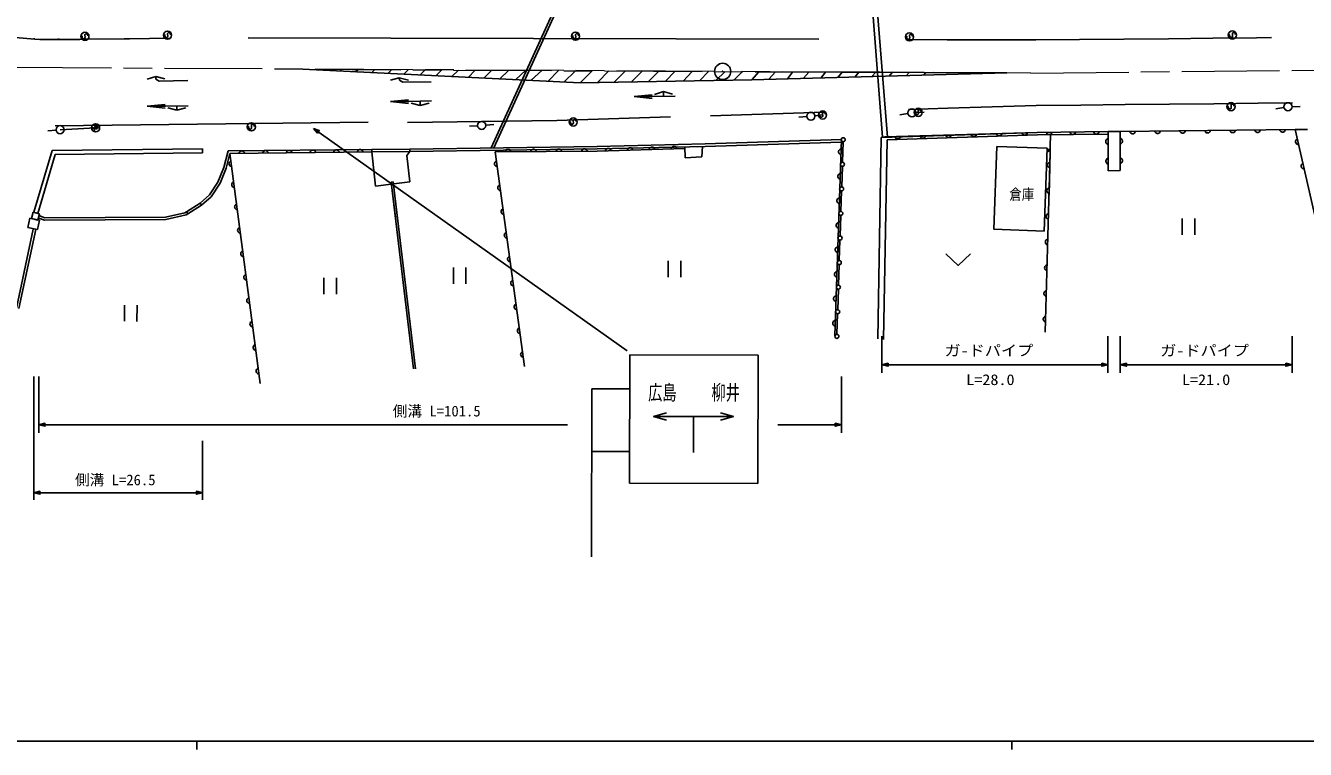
# Model space of a CAD drawing. Units: millimetres, scale not verified. Extents: x 40000 to 680000, y 20000 to 380000.
# Drawn here: x 146984 to 304026, y 204000 to 292809 of the extents above; entities that cross this region are included whole.
import ezdxf
from ezdxf.enums import TextEntityAlignment as Align

# ---------------------------------------------------------------- set-up
doc = ezdxf.new("R2010")
doc.units = ezdxf.units.MM
doc.header["$LTSCALE"] = 1000
doc.linetypes.add('CHAIN', pattern=[18.5, 12, -1.5, 3.5, -1.5])
for name, color, linetype, lineweight in [('M-BGD', 7, 'Continuous', 25), ('M-BMK', 2, 'CHAIN', 13), ('M-TTL-BAND', 7, 'Continuous', 25)]:
    doc.layers.add(name, color=color, linetype=linetype, lineweight=lineweight)
doc.styles.add('ＭＳ ゴシック', font='')
doc.styles.get('ＭＳ ゴシック').set_extended_font_data('MS Gothic')

# ---------------------------------------------------------------- blocks, each defined once
blk = doc.blocks.new('BUHIN4')
at = {"color": 7, "linetype": 'Continuous', "lineweight": 25}
blk.add_lwpolyline([(346, -90), (371, -57), (380, -17), (380, 37), (365, 113), (335, 173), (288, 220), (228, 241), (171, 232), (134, 223), (89, 193), (69, 154), (-33, -144), (-71, -182), (-129, -214), (-188, -221), (-238, -213), (-289, -187), (-326, -115), (-349, -3), (-351, 48), (-338, 99), (-309, 145), (-259, 191)], dxfattribs=at)
blk.add_circle((0, 0), 498, dxfattribs=at)
blk = doc.blocks.new('BUHIN8')
at = {"color": 7, "linetype": 'Continuous', "lineweight": 25}
blk.add_lwpolyline([(-94, -337), (-164, -289), (-218, -230), (-275, -145), (-295, -60), (-296, 26), (-267, 131), (-221, 203), (-160, 266), (-68, 311), (9, 333), (94, 337)], dxfattribs=at)
blk = doc.blocks.new('BUHIN9')
at = {"color": 7, "linetype": 'Continuous', "lineweight": 25}
blk.add_lwpolyline([(-96, -337), (-165, -288), (-220, -229), (-276, -144), (-295, -58), (-296, 28), (-266, 132), (-220, 204), (-159, 267), (-66, 312), (11, 333), (96, 337)], dxfattribs=at)
blk = doc.blocks.new('BUHIN12')
at = {"color": 7, "linetype": 'Continuous', "lineweight": 25}
blk.add_lwpolyline([(-322, 136), (-265, 200), (-200, 246), (-109, 291), (-21, 300), (64, 290), (164, 248), (230, 193), (285, 125), (317, 27), (330, -52), (322, -136)], dxfattribs=at)
blk = doc.blocks.new('BUHIN13')
at = {"color": 7, "linetype": 'Continuous', "lineweight": 25}
blk.add_lwpolyline([(-325, 129), (-270, 193), (-206, 241), (-115, 289), (-28, 299), (57, 292), (158, 252), (226, 199), (282, 131), (317, 35), (331, -44), (325, -129)], dxfattribs=at)
blk = doc.blocks.new('BUHIN14')
at = {"color": 7, "linetype": 'Continuous', "lineweight": 25}
blk.add_lwpolyline([(-323, 135), (-266, 199), (-201, 245), (-110, 291), (-22, 300), (63, 291), (163, 249), (229, 194), (284, 126), (317, 28), (330, -51), (323, -135)], dxfattribs=at)
blk = doc.blocks.new('BUHIN15')
at = {"color": 7, "linetype": 'Continuous', "lineweight": 25}
blk.add_lwpolyline([(-96, -337), (-165, -288), (-220, -229), (-276, -144), (-295, -58), (-296, 28), (-266, 132), (-220, 204), (-159, 267), (-66, 312), (11, 333), (96, 337)], dxfattribs=at)
blk = doc.blocks.new('BUHIN25')
at = {"color": 7, "linetype": 'Continuous', "lineweight": 25}
blk.add_circle((0, 0), 498, dxfattribs=at)
blk = doc.blocks.new('BUHIN137')
at = {"color": 7, "linetype": 'Continuous', "lineweight": 25}
for points in [[(0, 0), (614, -469), (763, -125)], [(141, -61), (698, -158), (594, -399)], [(210, -91), (661, -173), (579, -362)], [(281, -121), (624, -187), (564, -325)], [(349, -151), (587, -202), (550, -288)]]:
    blk.add_lwpolyline(points, close=True, dxfattribs=at)
for points in [[(71, -30), (735, -143), (608, -436), (72, -31)], [(542, -234), (420, -181), (550, -217), (535, -251), (420, -181)]]:
    blk.add_lwpolyline(points, dxfattribs=at)
blk = doc.blocks.new('BUHIN138')
at = {"color": 7, "linetype": 'Continuous', "lineweight": 25}
for points in [[(0, 0), (-614, 469), (-763, 125)], [(-141, 61), (-698, 158), (-594, 399)], [(-210, 91), (-661, 173), (-579, 362)], [(-281, 121), (-624, 187), (-564, 325)], [(-349, 151), (-587, 202), (-550, 288)]]:
    blk.add_lwpolyline(points, close=True, dxfattribs=at)
for points in [[(-71, 30), (-735, 143), (-608, 436), (-72, 31)], [(-542, 234), (-420, 181), (-550, 217), (-535, 251), (-420, 181)]]:
    blk.add_lwpolyline(points, dxfattribs=at)
blk = doc.blocks.new('BUHIN157')
at = {"color": 7, "linetype": 'Continuous', "lineweight": 25}
blk.add_lwpolyline([(325, -129), (270, -194), (205, -241), (115, -289), (28, -299), (-57, -292), (-158, -252), (-226, -199), (-282, -131), (-317, -34), (-331, 44), (-325, 129)], dxfattribs=at)
blk = doc.blocks.new('BUHIN158')
at = {"color": 7, "linetype": 'Continuous', "lineweight": 25}
blk.add_lwpolyline([(323, -135), (266, -199), (201, -245), (110, -291), (23, -300), (-63, -291), (-163, -249), (-229, -194), (-284, -126), (-317, -28), (-330, 51), (-323, 135)], dxfattribs=at)
blk = doc.blocks.new('BUHIN159')
at = {"color": 7, "linetype": 'Continuous', "lineweight": 25}
blk.add_lwpolyline([(323, -135), (266, -199), (201, -245), (110, -291), (23, -300), (-63, -291), (-163, -249), (-229, -194), (-284, -126), (-317, -28), (-330, 51), (-323, 135)], dxfattribs=at)
blk = doc.blocks.new('BUHIN164')
at = {"color": 7, "linetype": 'Continuous', "lineweight": 25}
blk.add_lwpolyline([(-148, -317), (-209, -258), (-253, -191), (-295, -98), (-300, -11), (-288, 74), (-242, 172), (-185, 237), (-115, 289), (-16, 318), (64, 327), (148, 317)], dxfattribs=at)
blk = doc.blocks.new('BUHIN165')
at = {"color": 7, "linetype": 'Continuous', "lineweight": 25}
blk.add_lwpolyline([(-138, -322), (-201, -264), (-247, -199), (-292, -107), (-300, -20), (-290, 65), (-247, 165), (-192, 231), (-123, 285), (-26, 318), (53, 329), (138, 322)], dxfattribs=at)
blk = doc.blocks.new('BUHIN166')
at = {"color": 7, "linetype": 'Continuous', "lineweight": 25}
blk.add_lwpolyline([(139, 321), (202, 264), (248, 198), (292, 106), (300, 19), (290, -66), (247, -166), (192, -232), (122, -286), (25, -318), (-55, -329), (-139, -321)], dxfattribs=at)
blk = doc.blocks.new('BUHIN167')
at = {"color": 7, "linetype": 'Continuous', "lineweight": 25}
blk.add_lwpolyline([(-63, -344), (-137, -302), (-197, -248), (-261, -169), (-288, -86), (-297, 0), (-278, 106), (-239, 183), (-183, 251), (-95, 304), (-21, 333), (63, 344)], dxfattribs=at)
blk = doc.blocks.new('BUHIN192')
at = {"color": 7, "linetype": 'Continuous', "lineweight": 25}
blk.add_lwpolyline([(-149, -316), (-210, -257), (-254, -190), (-295, -97), (-300, -9), (-287, 76), (-241, 174), (-184, 238), (-113, 289), (-14, 318), (65, 327), (149, 316)], dxfattribs=at)
blk = doc.blocks.new('BUHIN202')
at = {"color": 7, "linetype": 'Continuous', "lineweight": 25}
blk.add_circle((0, 0), 249, dxfattribs=at)
blk = doc.blocks.new('BUHIN207')
at = {"color": 7, "linetype": 'Continuous', "lineweight": 25}
for radius in [995, 30]:
    blk.add_circle((0, 0), radius, dxfattribs=at)
blk = doc.blocks.new('BUHIN214')
at = {"color": 7, "linetype": 'Continuous', "lineweight": 25}
for p, q in [((-311, 1223), (-1103, -613)), ((306, -1221), (1099, 615))]:
    blk.add_line(p, q, dxfattribs=at)
blk = doc.blocks.new('BUHIN218')
at = {"color": 7, "linetype": 'Continuous', "lineweight": 25}
blk.add_lwpolyline([(1285, -1058), (0, 0), (1649, -217)], dxfattribs=at)

msp = doc.modelspace()

# ---------------------------------------------------------------- linework, layer by layer
at = {"layer": 'M-BGD'}
for p, q in [((211620, 294283), (204108, 277802)), ((211946, 294276), (204440, 277807)), ((250926, 294399), (252131, 279100)), ((251528, 294398), (252732, 279119)), ((145712, 291369), (148123, 291139)), ((148024, 291148), (148024, 291256)), ((148123, 291139), (148744, 291120)), ((148744, 291120), (153629, 291107)), ((151024, 291114), (151024, 291239)), ((153629, 291107), (154223, 291130)), ((154223, 291130), (159098, 291180)), ((159725, 291194), (159098, 291180)), ((159725, 291194), (164625, 291278)), ((174306, 291321), (244314, 291131)), ((260082, 291062), (255238, 291084)), ((260082, 291062), (255238, 291084)), ((265496, 291046), (260082, 291062)), ((265496, 291046), (260661, 291057)), ((270937, 291046), (265496, 291046)), ((270937, 291046), (266106, 291052)), ((270937, 291046), (276320, 291104)), ((281735, 291135), (276320, 291104)), ((287240, 291205), (281735, 291135)), ((292652, 291253), (287240, 291205)), ((298043, 291325), (292652, 291253)), ((299880, 291330), (298043, 291325)), ((181011, 287459), (215040, 285767)), ((185737, 287433), (185537, 287234)), ((187813, 287421), (187486, 287137)), ((189852, 287409), (189469, 287039)), ((191885, 287398), (191421, 286942)), ((193965, 287406), (193387, 286844)), ((196028, 287397), (195368, 286745)), ((161903, 286242), (162971, 286549)), ((162971, 286549), (162974, 286252)), ((162971, 286549), (164080, 286262)), ((162974, 286252), (163387, 286005)), ((163387, 286005), (166887, 286064)), ((191774, 286102), (192842, 286409)), ((192842, 286409), (192845, 286112)), ((192842, 286409), (193950, 286123)), ((192845, 286112), (193257, 285866)), ((193257, 285866), (196757, 285924)), ((198059, 287363), (197336, 286647)), ((200086, 287352), (199280, 286551)), ((202153, 287340), (201277, 286452)), ((204181, 287329), (203207, 286356)), ((206237, 287317), (205165, 286258)), ((208355, 287361), (207088, 286163)), ((210355, 287339), (208999, 286068)), ((212428, 287330), (211058, 285965)), ((214445, 287271), (213045, 285866)), ((216498, 287259), (215040, 285767)), ((215040, 285767), (236089, 286173)), ((218536, 287248), (217173, 285808)), ((220568, 287236), (219149, 285846)), ((222629, 287224), (221291, 285888)), ((224668, 287213), (223396, 285928)), ((226709, 287201), (225483, 285969)), ((228770, 287190), (227654, 286011)), ((230800, 287178), (229681, 286050)), ((232822, 287167), (231694, 286089)), ((234898, 287155), (233872, 286131)), ((236089, 286173), (236978, 287143)), ((236089, 286173), (267397, 287000)), ((267397, 287000), (236978, 287143)), ((238178, 286226), (239018, 287132)), ((241083, 287108), (240460, 286279)), ((242459, 286340), (243096, 287110)), ((245140, 287112), (244546, 286377)), ((246641, 286442), (247203, 287081)), ((249234, 287082), (248751, 286485)), ((250820, 286560), (251272, 287071)), ((253320, 287035), (252967, 286625)), ((255036, 286661), (255388, 287048)), ((257399, 287049), (257196, 286714)), ((269554, 286976), (269555, 286988)), ((221650, 284096), (223852, 284322)), ((225269, 284728), (224166, 284371)), ((226379, 284407), (225269, 284728)), ((225278, 284139), (225269, 284728)), ((161913, 282906), (164115, 283132)), ((161913, 282906), (164146, 282926)), ((161913, 282906), (164113, 282677)), ((164146, 282926), (166938, 282972)), ((165550, 282419), (164436, 282725)), ((165541, 282949), (165550, 282419)), ((166650, 282713), (165550, 282419)), ((191762, 283492), (193964, 283718)), ((191762, 283492), (193996, 283512)), ((191762, 283492), (193962, 283262)), ((193996, 283512), (196788, 283558)), ((195399, 283004), (194285, 283311)), ((195391, 283535), (195399, 283004)), ((196499, 283298), (195399, 283004)), ((221650, 284096), (223883, 284116)), ((221650, 284096), (223850, 283867)), ((223883, 284116), (226675, 284162)), ((260146, 282695), (255308, 282499)), ((265577, 282851), (260146, 282695)), ((271009, 282997), (265577, 282851)), ((276479, 283057), (271009, 282997)), ((281923, 283127), (276479, 283057)), ((287350, 283186), (281923, 283127)), ((292805, 283224), (287350, 283186)), ((298245, 283285), (292805, 283224)), ((302433, 283320), (298245, 283285)), ((301395, 282763), (300412, 282580)), ((302387, 282859), (303387, 282869)), ((212153, 281177), (193854, 280936)), ((226138, 281611), (212153, 281177)), ((245021, 282199), (231021, 281748)), ((242848, 281652), (241851, 281579)), ((243843, 281752), (244835, 281879)), ((255249, 282021), (254264, 281851)), ((256241, 282137), (257239, 282199)), ((150718, 279989), (149722, 279900)), ((150616, 280498), (189020, 280954)), ((151216, 280034), (155574, 280262)), ((155600, 280604), (155901, 280166)), ((155906, 280490), (155638, 280306)), ((182297, 280203), (220810, 252885)), ((202455, 280528), (201457, 280465)), ((203452, 280600), (204449, 280682)), ((251989, 279096), (271129, 279707)), ((252071, 279098), (271129, 279707)), ((252428, 279150), (271129, 279707)), ((271129, 279707), (279817, 279801)), ((271129, 279707), (279817, 279801)), ((271129, 279707), (279817, 279801)), ((279817, 279801), (281291, 279819)), ((279817, 279801), (281291, 279819)), ((279817, 279801), (279829, 274973)), ((281287, 275034), (281291, 279819)), ((281291, 279819), (302763, 280054)), ((281291, 279819), (302763, 280054)), ((302763, 280054), (304271, 280073)), ((302763, 280054), (307559, 259131)), ((194149, 277667), (217104, 277978)), ((217104, 277978), (230377, 278287)), ((217111, 277678), (230385, 277988)), ((229980, 276706), (230030, 277979)), ((230377, 278287), (247090, 278823)), ((230385, 277988), (247079, 278523)), ((247090, 278823), (246274, 254801)), ((247301, 278557), (247220, 276041)), ((251989, 279096), (251569, 254361)), ((252428, 279150), (251989, 279096)), ((252685, 278808), (252268, 254305)), ((252685, 278808), (271139, 279397)), ((266176, 277984), (265794, 267820)), ((272356, 277752), (266176, 277984)), ((272356, 277752), (266176, 277984)), ((271139, 279397), (279827, 279491)), ((272733, 279427), (272716, 277929)), ((150229, 277472), (147992, 269908)), ((150604, 276977), (148472, 269766)), ((168694, 277684), (150229, 277472)), ((168700, 277184), (150604, 276977)), ((168694, 277684), (168700, 277184)), ((171314, 275392), (171829, 277430)), ((171600, 275298), (172063, 277132)), ((171829, 277430), (189479, 277613)), ((172063, 277132), (189482, 277313)), ((175766, 248894), (172063, 277132)), ((189479, 277613), (194149, 277667)), ((189479, 277613), (189482, 277313)), ((189482, 277313), (194152, 277368)), ((189933, 273114), (189482, 277313)), ((193775, 276869), (194153, 277368)), ((194153, 273646), (193775, 276869)), ((194149, 277667), (194152, 277368)), ((194153, 277368), (217108, 277678)), ((204257, 277802), (204284, 277790)), ((217114, 277401), (204620, 277311)), ((204620, 277311), (208221, 250984)), ((227870, 277724), (217114, 277401)), ((227863, 277929), (227911, 276567)), ((227911, 276567), (229980, 276706)), ((271975, 267589), (272356, 277752)), ((272725, 277280), (272104, 255208)), ((272388, 277464), (272479, 277647)), ((272571, 277374), (272388, 277464)), ((272479, 277647), (272661, 277556)), ((272661, 277556), (272571, 277374)), ((272576, 272018), (272725, 277280)), ((272725, 277280), (272716, 277929)), ((170589, 273597), (171314, 275392)), ((170855, 273457), (171600, 275298)), ((247204, 275541), (247123, 273025)), ((279829, 274973), (281287, 275034)), ((169558, 272040), (170589, 273597)), ((169753, 271813), (170855, 273457)), ((189933, 273114), (192173, 273386)), ((191856, 273594), (192105, 273624)), ((191856, 273594), (194597, 250682)), ((191856, 273594), (192376, 269251)), ((192105, 273624), (194846, 250706)), ((194153, 273646), (192173, 273386)), ((168387, 271034), (169558, 272040)), ((168551, 270783), (169753, 271813)), ((247107, 272525), (247026, 270009)), ((166729, 269950), (168387, 271034)), ((166893, 269699), (168551, 270783)), ((168387, 271034), (168551, 270783)), ((147491, 269168), (147252, 268032)), ((148677, 268919), (147491, 269168)), ((147897, 269916), (147698, 269151)), ((147698, 269151), (148476, 268949)), ((148675, 269714), (147897, 269916)), ((148439, 267782), (148677, 268919)), ((148476, 268949), (148675, 269714)), ((148500, 269237), (149302, 268926)), ((148609, 269517), (149357, 269227)), ((149302, 268926), (164204, 269019)), ((149357, 269227), (164171, 269319)), ((164171, 269319), (166536, 269827)), ((164204, 269019), (166698, 269574)), ((166536, 269827), (166729, 269950)), ((166698, 269574), (166890, 269698)), ((166729, 269950), (166893, 269699)), ((247010, 269509), (246929, 266993)), ((147928, 267845), (145874, 258127)), ((148222, 267783), (146171, 258081)), ((147252, 268032), (148439, 267782)), ((265794, 267820), (271975, 267589)), ((246913, 266493), (246832, 263977)), ((246816, 263477), (246735, 260961)), ((246719, 260461), (246639, 257945)), ((246622, 257445), (246542, 254929)), ((252071, 254712), (252071, 250198)), ((279802, 250198), (279802, 254712)), ((281316, 254712), (281316, 250198)), ((302392, 250198), (302392, 254712)), ((221091, 236655), (221114, 252405)), ((221114, 252405), (236864, 252382)), ((236864, 252382), (236841, 236632)), ((147992, 249769), (147992, 234633)), ((148609, 249769), (148609, 242839)), ((247090, 242839), (247090, 249769)), ((252071, 251198), (279802, 251198)), ((281316, 251198), (302392, 251198)), ((216466, 248248), (216436, 227632)), ((221108, 248242), (216466, 248248)), ((148609, 243839), (213492, 243839)), ((228934, 244854), (224033, 244861)), ((228934, 244854), (228928, 240449)), ((228934, 244854), (233835, 244846)), ((239293, 243839), (247090, 243839)), ((168694, 234633), (168694, 241881)), ((221097, 240561), (216455, 240567)), ((236841, 236632), (221091, 236655)), ((147992, 235496), (168694, 235496))]:
    msp.add_line(p, q, dxfattribs=at)
for points in [[(155155, 280298), (155346, 280178), (155521, 280132), (155645, 280123), (155748, 280145), (155527, 280467), (155468, 280381), (155432, 280261), (155417, 280111), (155456, 279860)], [(182360, 280159), (182986, 279910), (182801, 279650), (182361, 280158)], [(182779, 279862), (182670, 279939), (182790, 279877), (182768, 279846), (182670, 279939)], [(259914, 264797), (261414, 263380), (262914, 264797)], [(232236, 245309), (233835, 244846), (232234, 244393)]]:
    msp.add_lwpolyline(points, dxfattribs=at)
for points in [[(182297, 280203), (182800, 279616), (183017, 279922)], [(182423, 280114), (182947, 279903), (182795, 279689)], [(182484, 280071), (182907, 279897), (182788, 279729)], [(182546, 280026), (182868, 279890), (182781, 279768)], [(182608, 279983), (182829, 279883), (182775, 279807)]]:
    msp.add_lwpolyline(points, close=True, dxfattribs=at)
msp.add_circle((155574, 280262), 498, dxfattribs=at)
at = {"layer": 'M-BMK'}
for p, q in [((231515, 287193), (133505, 287720)), ((181011, 287459), (236978, 287143)), ((270347, 286984), (331514, 287620)), ((270347, 286984), (233515, 287182))]:
    msp.add_line(p, q, dxfattribs=at)
at = {"layer": 'M-TTL-BAND'}
for p, q in [((40000, 205000), (579000, 205000)), ((168000, 205000), (168000, 204000)), ((268000, 205000), (268000, 204000))]:
    msp.add_line(p, q, dxfattribs=at)

# ---------------------------------------------------------------- block references
at = {"layer": 'M-BGD', "rotation": 23.33334}
for name, p in [('BUHIN4', (154265, 291491)), ('BUHIN4', (164405, 291637)), ('BUHIN4', (214470, 291515)), ('BUHIN4', (295064, 291652)), ('BUHIN4', (255444, 291422)), ('BUHIN207', (232515, 287187)), ('BUHIN25', (255742, 282106)), ('BUHIN4', (256516, 282166)), ('BUHIN4', (294901, 282863)), ('BUHIN25', (301887, 282855)), ('BUHIN25', (202954, 280559)), ('BUHIN4', (214186, 280981)), ('BUHIN25', (243347, 281689)), ('BUHIN4', (244778, 281847)), ('BUHIN25', (151216, 280034)), ('BUHIN4', (174687, 280388)), ('BUHIN157', (257104, 279289)), ('BUHIN157', (260220, 279382)), ('BUHIN157', (263337, 279475)), ('BUHIN157', (266454, 279568)), ('BUHIN157', (269570, 279661)), ('BUHIN158', (272577, 279723)), ('BUHIN158', (275473, 279754)), ('BUHIN158', (278369, 279785)), ('BUHIN159', (282825, 279836)), ('BUHIN159', (285892, 279870)), ('BUHIN159', (288960, 279903)), ('BUHIN159', (292027, 279937)), ('BUHIN159', (295095, 279970)), ('BUHIN159', (298162, 280004)), ('BUHIN159', (301229, 280037)), ('BUHIN13', (223836, 277603)), ('BUHIN13', (226525, 277684)), ('BUHIN202', (247309, 278807)), ('BUHIN157', (253987, 279197)), ('BUHIN165', (279820, 278594)), ('BUHIN166', (281290, 278623)), ('BUHIN167', (303106, 278559)), ('BUHIN14', (173515, 277147)), ('BUHIN14', (176418, 277177)), ('BUHIN14', (179321, 277208)), ('BUHIN14', (182224, 277238)), ('BUHIN14', (185128, 277268)), ('BUHIN14', (188031, 277298)), ('BUHIN12', (206182, 277322)), ('BUHIN12', (209305, 277345)), ('BUHIN12', (212429, 277367)), ('BUHIN12', (215552, 277389)), ('BUHIN13', (218459, 277441)), ('BUHIN13', (221148, 277522)), ('BUHIN192', (247039, 277322)), ('BUHIN165', (279826, 276180)), ('BUHIN166', (281288, 276231)), ('BUHIN9', (172232, 275849)), ('BUHIN8', (204820, 275848)), ('BUHIN202', (247212, 275791)), ('BUHIN164', (272680, 275704)), ('BUHIN167', (303791, 275571)), ('BUHIN9', (172568, 273283)), ('BUHIN8', (205220, 272923)), ('BUHIN192', (246937, 274319)), ('BUHIN202', (247115, 272775)), ('BUHIN164', (272591, 272550)), ('BUHIN15', (172925, 270562)), ('BUHIN8', (205621, 269998)), ('BUHIN192', (246835, 271316)), ('BUHIN192', (246733, 268313)), ('BUHIN202', (247018, 269759)), ('BUHIN164', (272503, 269397)), ('BUHIN214', (289678, 268123)), ('BUHIN15', (173302, 267686)), ('BUHIN8', (206021, 267073)), ('BUHIN202', (246921, 266743)), ('BUHIN192', (246631, 265311)), ('BUHIN164', (272414, 266244)), ('BUHIN15', (173679, 264810)), ('BUHIN8', (206421, 264147)), ('BUHIN214', (226608, 262961)), ('BUHIN202', (246824, 263727)), ('BUHIN15', (174056, 261933)), ('BUHIN214', (184359, 260869)), ('BUHIN214', (200255, 262124)), ('BUHIN192', (246529, 262308)), ('BUHIN164', (272325, 263091)), ('BUHIN8', (206821, 261222)), ('BUHIN202', (246727, 260711)), ('BUHIN15', (174433, 259057)), ('BUHIN192', (246427, 259305)), ('BUHIN164', (272237, 259937)), ('BUHIN214', (159889, 257523)), ('BUHIN8', (207221, 258297)), ('BUHIN202', (246631, 257695)), ('BUHIN15', (174811, 256181)), ('BUHIN192', (246325, 256303)), ('BUHIN164', (272148, 256784)), ('BUHIN8', (207621, 255372)), ('BUHIN202', (246534, 254679)), ('BUHIN15', (175188, 253304)), ('BUHIN8', (208021, 252446)), ('BUHIN137', (252071, 251198)), ('BUHIN138', (279802, 251198)), ('BUHIN137', (281316, 251198)), ('BUHIN138', (302392, 251198)), ('BUHIN15', (175565, 250428)), ('BUHIN218', (224033, 244861)), ('BUHIN137', (148609, 243839)), ('BUHIN138', (247090, 243839)), ('BUHIN137', (147992, 235496)), ('BUHIN138', (168694, 235496))]:
    msp.add_blockref(name, p, dxfattribs=at)

# ---------------------------------------------------------------- texts
at = {"layer": 'M-BGD', "style": 'ＭＳ ゴシック'}
for s, height, width, p in [('倉庫', 1320, 0.85, (267690, 271047)), ('ガ-ドパイプ', 1320, 1.1, (259739, 251888)), ('ガ-ドパイプ', 1320, 1.1, (286207, 251887)), ('L=28.0', 1320, 1.1, (262408, 248307)), ('L=21.0', 1320, 1.1, (288876, 248307)), ('広島', 1833, 0.7, (223372, 246323)), ('柳井', 1833, 0.7, (231139, 246323))]:
    msp.add_text(s, height=height, dxfattribs=dict(at, width=width)).set_placement(p, align=Align.BOTTOM_LEFT)
for s, p in [('側溝 L=101.5', (192040, 244457)), ('側溝 L=26.5', (153043, 236013))]:
    msp.add_text(s, height=1320, dxfattribs=at).set_placement(p, align=Align.BOTTOM_LEFT)

doc.saveas('drawing.dxf')
